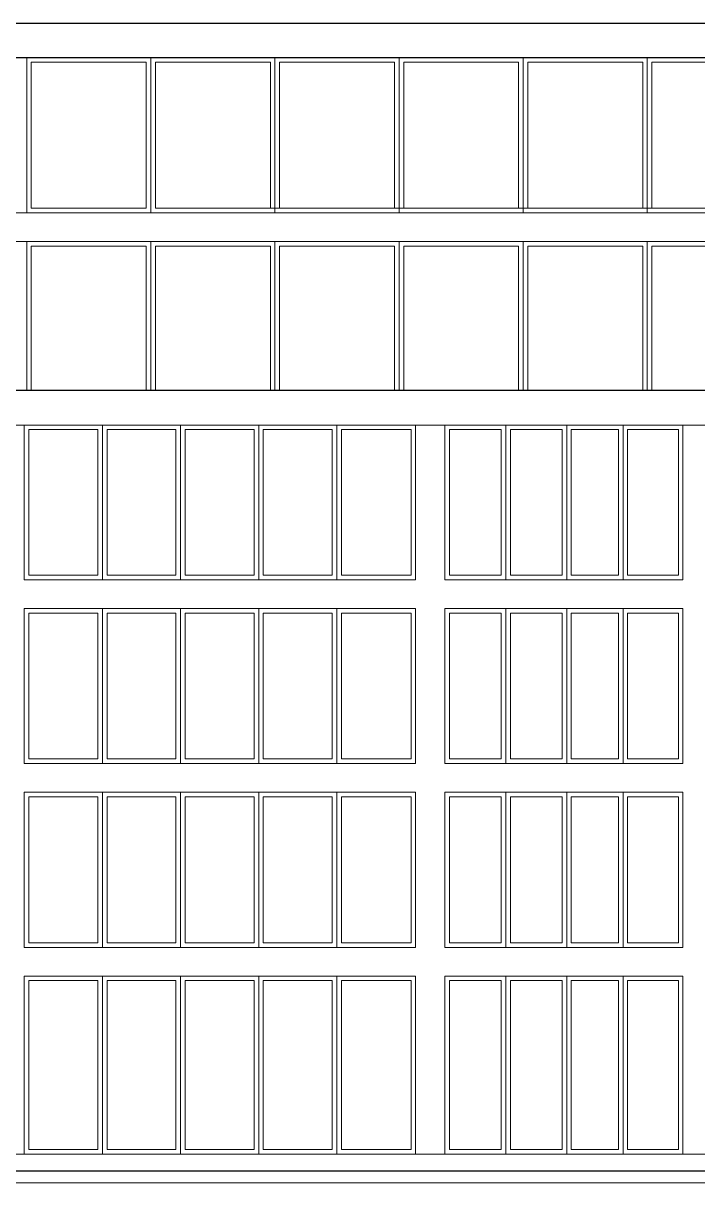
# Model space of a CAD drawing. Header units: millimetres. Extents: x -689206 to 4969298, y -1019800 to 703299.
# Drawn here: x 363838 to 375578, y -987268 to -967076 of the extents above; entities that cross this region are included whole.
import ezdxf

# ---------------------------------------------------------------- set-up
doc = ezdxf.new("R2010")
doc.units = ezdxf.units.MM
doc.layers.add('РАЗМЕРЫ', color=7, linetype='Continuous', lineweight=9)

msp = doc.modelspace()

# ---------------------------------------------------------------- linework, layer by layer
at = {"layer": 'РАЗМЕРЫ', "lineweight": 30, "ltscale": 35}
for p, q in [((357419.3, -967076), (388896.1, -967076)), ((357419.3, -967676), (388386.1, -967676)), ((353686.6, -973468.3), (380856.7, -973468.3)), ((353686.6, -974077.3), (380856.7, -974068.3)), ((394470.8, -987068.3), (336130.6, -987068.3))]:
    msp.add_line(p, q, dxfattribs=at)
at = {"layer": 'РАЗМЕРЫ', "lineweight": 5, "ltscale": 35}
for p, q in [((363899.5, -970376), (363899.5, -967676)), ((363899.5, -967756), (363899.5, -970268.3)), ((363979.5, -967756), (363979.5, -970296)), ((365979.5, -967756), (363979.5, -967756)), ((365979.5, -967756), (365979.5, -970268.3)), ((365979.5, -967756), (365979.5, -970268.3)), ((365979.5, -967756), (365979.5, -970268.3)), ((365979.5, -967756), (365979.5, -970268.3)), ((365979.5, -970296), (365979.5, -967756)), ((366059.5, -970376), (366059.5, -967676)), ((366059.5, -967756), (366059.5, -970268.3)), ((366139.5, -967756), (366139.5, -970296)), ((368139.5, -967756), (366139.5, -967756)), ((368139.5, -967756), (368139.5, -970268.3)), ((368139.5, -967756), (368139.5, -970268.3)), ((368139.5, -967756), (368139.5, -970268.3)), ((368139.5, -967756), (368139.5, -970268.3)), ((368139.5, -967756), (368139.5, -970268.3)), ((368139.5, -970296), (368139.5, -967756)), ((368219.5, -967676), (368219.5, -970376)), ((368299.5, -967756), (368299.5, -970296)), ((370299.5, -967756), (368299.5, -967756)), ((370299.5, -967756), (370299.5, -970268.3)), ((370299.5, -967756), (370299.5, -970268.3)), ((370299.5, -967756), (370299.5, -970268.3)), ((370299.5, -967756), (370299.5, -970268.3)), ((370299.5, -967756), (370299.5, -970268.3)), ((370299.5, -967756), (370299.5, -970268.3)), ((370299.5, -970296), (370299.5, -967756)), ((370379.5, -970376), (370379.5, -967676)), ((370379.5, -967756), (370379.5, -970268.3)), ((370459.5, -967756), (370459.5, -970296)), ((372459.5, -967756), (370459.5, -967756)), ((372459.5, -967756), (372459.5, -970268.3)), ((372459.5, -967756), (372459.5, -970268.3)), ((372459.5, -967756), (372459.5, -970268.3)), ((372459.5, -967756), (372459.5, -970268.3)), ((372459.5, -967756), (372459.5, -970268.3)), ((372459.5, -967756), (372459.5, -970268.3)), ((372459.5, -967756), (372459.5, -970268.3)), ((372459.5, -970296), (372459.5, -967756)), ((372539.5, -970376), (372539.5, -967676)), ((372539.5, -967756), (372539.5, -970268.3)), ((372619.5, -967756), (372619.5, -970296)), ((374619.5, -967756), (372619.5, -967756)), ((374619.5, -967756), (374619.5, -970268.3)), ((374619.5, -967756), (374619.5, -970268.3)), ((374619.5, -967756), (374619.5, -970268.3)), ((374619.5, -967756), (374619.5, -970268.3)), ((374619.5, -967756), (374619.5, -970268.3)), ((374619.5, -967756), (374619.5, -970268.3)), ((374619.5, -967756), (374619.5, -970268.3)), ((374619.5, -967756), (374619.5, -970268.3)), ((374619.5, -970296), (374619.5, -967756)), ((374699.5, -970376), (374699.5, -967676)), ((374699.5, -967756), (374699.5, -970268.3)), ((377012.4, -967756), (374779.5, -967756)), ((374779.5, -967756), (374779.5, -970296)), ((377092.4, -970376), (357419.3, -970376)), ((363979.5, -970296), (365979.5, -970296)), ((366139.5, -970296), (377092.4, -970296)), ((366978.5, -970296), (367058.5, -970296)), ((371562, -970296), (371642, -970296)), ((357419.5, -970876), (377092.4, -970876)), ((363899.5, -973468.3), (363899.5, -970876)), ((363899.5, -970956), (363899.5, -973468.3)), ((363979.5, -970956), (363979.5, -973468.3)), ((363979.5, -970956), (365979.5, -970956)), ((365979.5, -970956), (365979.5, -973468.3)), ((365979.5, -970956), (365979.5, -973468.3)), ((365979.5, -970956), (365979.5, -973468.3)), ((365979.5, -970956), (365979.5, -973468.3)), ((365979.5, -973468.3), (365979.5, -970956)), ((366059.5, -973468.3), (366059.5, -970876)), ((366059.5, -970956), (366059.5, -973468.3)), ((366139.5, -970956), (366139.5, -973468.3)), ((366139.5, -970956), (368139.5, -970956)), ((366139.5, -970956), (368139.5, -970956)), ((368139.5, -970956), (368139.5, -973468.3)), ((368139.5, -970956), (368139.5, -973468.3)), ((368139.5, -970956), (368139.5, -973468.3)), ((368139.5, -970956), (368139.5, -973468.3)), ((368139.5, -970956), (368139.5, -973468.3)), ((368139.5, -973468.3), (368139.5, -970956)), ((368219.5, -970956), (368219.5, -970876)), ((368219.5, -970956), (368219.5, -973468.3)), ((368299.5, -970956), (368299.5, -973468.3)), ((368299.5, -970956), (370299.5, -970956)), ((368299.5, -970956), (370299.5, -970956)), ((370299.5, -970956), (370299.5, -973468.3)), ((370299.5, -970956), (370299.5, -973468.3)), ((370299.5, -970956), (370299.5, -973468.3)), ((370299.5, -970956), (370299.5, -973468.3)), ((370299.5, -970956), (370299.5, -973468.3)), ((370299.5, -970956), (370299.5, -973468.3)), ((370299.5, -973468.3), (370299.5, -970956)), ((370379.5, -973468.3), (370379.5, -970876)), ((370379.5, -970956), (370379.5, -973468.3)), ((370459.5, -970956), (370459.5, -973468.3)), ((370459.5, -970956), (372459.5, -970956)), ((370459.5, -970956), (372459.5, -970956)), ((372459.5, -970956), (372459.5, -973468.3)), ((372459.5, -970956), (372459.5, -973468.3)), ((372459.5, -970956), (372459.5, -973468.3)), ((372459.5, -970956), (372459.5, -973468.3)), ((372459.5, -970956), (372459.5, -973468.3)), ((372459.5, -970956), (372459.5, -973468.3)), ((372459.5, -970956), (372459.5, -973468.3)), ((372459.5, -973468.3), (372459.5, -970956)), ((372539.5, -973468.3), (372539.5, -970876)), ((372539.5, -970956), (372539.5, -973468.3)), ((372619.5, -970956), (372619.5, -973468.3)), ((372619.5, -970956), (374619.5, -970956)), ((372619.5, -970956), (374619.5, -970956)), ((374619.5, -970956), (374619.5, -973468.3)), ((374619.5, -970956), (374619.5, -973468.3)), ((374619.5, -970956), (374619.5, -973468.3)), ((374619.5, -970956), (374619.5, -973468.3)), ((374619.5, -970956), (374619.5, -973468.3)), ((374619.5, -970956), (374619.5, -973468.3)), ((374619.5, -970956), (374619.5, -973468.3)), ((374619.5, -970956), (374619.5, -973468.3)), ((374619.5, -973468.3), (374619.5, -970956)), ((374699.5, -973468.3), (374699.5, -970876)), ((374699.5, -970956), (374699.5, -973468.3)), ((374779.5, -970956), (374779.5, -973468.3)), ((374779.5, -970956), (377012.4, -970956)), ((365216.9, -976768.3), (365216.9, -974068.3)), ((366576.9, -976768.3), (366576.9, -974068.3)), ((367936.9, -976768.3), (367936.9, -974068.3)), ((369296.9, -976768.3), (369296.9, -974068.3)), ((370586.9, -974068.3), (370586.9, -974071.7)), ((370586.9, -974071.7), (370586.9, -974068.3)), ((370666.9, -974071.7), (370666.9, -976768.3)), ((371176.9, -974071.5), (371176.9, -976768.3)), ((372236.9, -976768.3), (372236.9, -974068.3)), ((372236.9, -974068.3), (372236.9, -974148.3)), ((373296.9, -976768.3), (373296.9, -974068.3)), ((374276.9, -976768.3), (374276.9, -974068.3)), ((375319.8, -974070.1), (375319.8, -976768.3)), ((363856.9, -974073.9), (363856.9, -976768.3)), ((363936.9, -974148.3), (363936.9, -976688.3)), ((365136.9, -974148.3), (363936.9, -974148.3)), ((363936.9, -974148.3), (365136.9, -974148.3)), ((365136.9, -974148.3), (365136.9, -976688.3)), ((365136.9, -974148.3), (365136.9, -976688.3)), ((365136.9, -976688.3), (365136.9, -974148.3)), ((365216.9, -974148.3), (365216.9, -976688.3)), ((365216.9, -974148.3), (365216.9, -976768.3)), ((366496.9, -974148.3), (365296.9, -974148.3)), ((365296.9, -974148.3), (365296.9, -976688.3)), ((365296.9, -974148.3), (366496.9, -974148.3)), ((366496.9, -974148.3), (366496.9, -976688.3)), ((366496.9, -974148.3), (366496.9, -976688.3)), ((366496.9, -974148.3), (366496.9, -976688.3)), ((366496.9, -976688.3), (366496.9, -974148.3)), ((366576.9, -974148.3), (366576.9, -976688.3)), ((366576.9, -974148.3), (366576.9, -976768.3)), ((367856.9, -974148.3), (366656.9, -974148.3)), ((366656.9, -974148.3), (366656.9, -976688.3)), ((366656.9, -974148.3), (367856.9, -974148.3)), ((367856.9, -974148.3), (367856.9, -976688.3)), ((367856.9, -974148.3), (367856.9, -976688.3)), ((367856.9, -974148.3), (367856.9, -976688.3)), ((367856.9, -974148.3), (367856.9, -976688.3)), ((367856.9, -976688.3), (367856.9, -974148.3)), ((367936.9, -974148.3), (367936.9, -976688.3)), ((367936.9, -974148.3), (367936.9, -976768.3)), ((369216.9, -974148.3), (368016.9, -974148.3)), ((368016.9, -974148.3), (368016.9, -976688.3)), ((368016.9, -974148.3), (369216.9, -974148.3)), ((369216.9, -974148.3), (369216.9, -976688.3)), ((369216.9, -974148.3), (369216.9, -976688.3)), ((369216.9, -974148.3), (369216.9, -976688.3)), ((369216.9, -974148.3), (369216.9, -976688.3)), ((369216.9, -974148.3), (369216.9, -976688.3)), ((369216.9, -976688.3), (369216.9, -974148.3)), ((369296.9, -974148.3), (369296.9, -976688.3)), ((369296.9, -974148.3), (369296.9, -976768.3)), ((370586.9, -974148.3), (369376.9, -974148.3)), ((369376.9, -974148.3), (369376.9, -976688.3)), ((370586.9, -976688.3), (370586.9, -974148.3)), ((371256.9, -976688.3), (371256.9, -974148.3)), ((371256.9, -974148.3), (372156.9, -974148.3)), ((372156.9, -976688.3), (372156.9, -974148.3)), ((372236.9, -974148.3), (372236.9, -976768.3)), ((372316.9, -974148.3), (373216.9, -974148.3)), ((372316.9, -974148.3), (372316.9, -976688.3)), ((372316.9, -974148.3), (373216.9, -974148.3)), ((373216.9, -974148.3), (373216.9, -976688.3)), ((373216.9, -976688.3), (373216.9, -974148.3)), ((373296.9, -974148.3), (373296.9, -976768.3)), ((373376.9, -974148.3), (374196.9, -974148.3)), ((373376.9, -974148.3), (373376.9, -976688.3)), ((373376.9, -974148.3), (374196.9, -974148.3)), ((374196.9, -974148.3), (374196.9, -976688.3)), ((374196.9, -976688.3), (374196.9, -974148.3)), ((374276.9, -974148.3), (374276.9, -976688.3)), ((374276.9, -974148.3), (374276.9, -976768.3)), ((374356.9, -974148.3), (375239.8, -974148.3)), ((374356.9, -974148.3), (374356.9, -976688.3)), ((375239.8, -974148.3), (375239.8, -976688.3)), ((363936.9, -976688.3), (365136.9, -976688.3)), ((365296.9, -976688.3), (366496.9, -976688.3)), ((366656.9, -976688.3), (367856.9, -976688.3)), ((368016.9, -976688.3), (369216.9, -976688.3)), ((369376.9, -976688.3), (370586.9, -976688.3)), ((372156.9, -976688.3), (371256.9, -976688.3)), ((371256.9, -976688.3), (372156.9, -976688.3)), ((373216.9, -976688.3), (372316.9, -976688.3)), ((374196.9, -976688.3), (373376.9, -976688.3)), ((375239.8, -976688.3), (374356.9, -976688.3)), ((370666.9, -976768.3), (363856.9, -976768.3)), ((375319.8, -976768.3), (371176.9, -976768.3)), ((370666.9, -977270.4), (363856.9, -977270.4)), ((363856.9, -977270.4), (363856.9, -979968.3)), ((365216.9, -979968.3), (365216.9, -977268.3)), ((366576.9, -979968.3), (366576.9, -977268.3)), ((367936.9, -979968.3), (367936.9, -977268.3)), ((369296.9, -979968.3), (369296.9, -977268.3)), ((370586.9, -977268.3), (370586.9, -977270.4)), ((370586.9, -977270.4), (370586.9, -977268.3)), ((370666.9, -977270.4), (370666.9, -979968.3)), ((375319.8, -977270.4), (371176.9, -977270.4)), ((371176.9, -977270.4), (371176.9, -979968.3)), ((372236.9, -979968.3), (372236.9, -977268.3)), ((372236.9, -977268.3), (372236.9, -977348.3)), ((373296.9, -979968.3), (373296.9, -977268.3)), ((374276.9, -979968.3), (374276.9, -977268.3)), ((375319.8, -977270.4), (375319.8, -979968.3)), ((363936.9, -977348.3), (363936.9, -979888.3)), ((365136.9, -977348.3), (363936.9, -977348.3)), ((363936.9, -977348.3), (365136.9, -977348.3)), ((365136.9, -977348.3), (365136.9, -979888.3)), ((365136.9, -977348.3), (365136.9, -979888.3)), ((365136.9, -979888.3), (365136.9, -977348.3)), ((365216.9, -977348.3), (365216.9, -979888.3)), ((365216.9, -977348.3), (365216.9, -979968.3)), ((366496.9, -977348.3), (365296.9, -977348.3)), ((365296.9, -977348.3), (365296.9, -979888.3)), ((365296.9, -977348.3), (366496.9, -977348.3)), ((366496.9, -977348.3), (366496.9, -979888.3)), ((366496.9, -977348.3), (366496.9, -979888.3)), ((366496.9, -977348.3), (366496.9, -979888.3)), ((366496.9, -979888.3), (366496.9, -977348.3)), ((366576.9, -977348.3), (366576.9, -979888.3)), ((366576.9, -977348.3), (366576.9, -979968.3)), ((367856.9, -977348.3), (366656.9, -977348.3)), ((366656.9, -977348.3), (366656.9, -979888.3)), ((366656.9, -977348.3), (367856.9, -977348.3)), ((367856.9, -977348.3), (367856.9, -979888.3)), ((367856.9, -977348.3), (367856.9, -979888.3)), ((367856.9, -977348.3), (367856.9, -979888.3)), ((367856.9, -977348.3), (367856.9, -979888.3)), ((367856.9, -979888.3), (367856.9, -977348.3)), ((367936.9, -977348.3), (367936.9, -979888.3)), ((367936.9, -977348.3), (367936.9, -979968.3)), ((369216.9, -977348.3), (368016.9, -977348.3)), ((368016.9, -977348.3), (368016.9, -979888.3)), ((368016.9, -977348.3), (369216.9, -977348.3)), ((369216.9, -977348.3), (369216.9, -979888.3)), ((369216.9, -977348.3), (369216.9, -979888.3)), ((369216.9, -977348.3), (369216.9, -979888.3)), ((369216.9, -977348.3), (369216.9, -979888.3)), ((369216.9, -977348.3), (369216.9, -979888.3)), ((369216.9, -979888.3), (369216.9, -977348.3)), ((369296.9, -977348.3), (369296.9, -979888.3)), ((369296.9, -977348.3), (369296.9, -979968.3)), ((370586.9, -977348.3), (369376.9, -977348.3)), ((369376.9, -977348.3), (369376.9, -979888.3)), ((370586.9, -979888.3), (370586.9, -977348.3)), ((371256.9, -979888.3), (371256.9, -977348.3)), ((371256.9, -977348.3), (372156.9, -977348.3)), ((372156.9, -979888.3), (372156.9, -977348.3)), ((372236.9, -977348.3), (372236.9, -979968.3)), ((372316.9, -977348.3), (373216.9, -977348.3)), ((372316.9, -977348.3), (372316.9, -979888.3)), ((372316.9, -977348.3), (373216.9, -977348.3)), ((373216.9, -977348.3), (373216.9, -979888.3)), ((373216.9, -979888.3), (373216.9, -977348.3)), ((373296.9, -977348.3), (373296.9, -979968.3)), ((373376.9, -977348.3), (374196.9, -977348.3)), ((373376.9, -977348.3), (373376.9, -979888.3)), ((373376.9, -977348.3), (374196.9, -977348.3)), ((374196.9, -977348.3), (374196.9, -979888.3)), ((374196.9, -979888.3), (374196.9, -977348.3)), ((374276.9, -977348.3), (374276.9, -979888.3)), ((374276.9, -977348.3), (374276.9, -979968.3)), ((374356.9, -977348.3), (375239.8, -977348.3)), ((374356.9, -977348.3), (374356.9, -979888.3)), ((375239.8, -977348.3), (375239.8, -979888.3)), ((363936.9, -979888.3), (365136.9, -979888.3)), ((365296.9, -979888.3), (366496.9, -979888.3)), ((366656.9, -979888.3), (367856.9, -979888.3)), ((368016.9, -979888.3), (369216.9, -979888.3)), ((369376.9, -979888.3), (370586.9, -979888.3)), ((371256.9, -979888.3), (372156.9, -979888.3)), ((372316.9, -979888.3), (373216.9, -979888.3)), ((373376.9, -979888.3), (374196.9, -979888.3)), ((374356.9, -979888.3), (375239.8, -979888.3)), ((370666.9, -979968.3), (363856.9, -979968.3)), ((375319.8, -979968.3), (371176.9, -979968.3)), ((363856.9, -980468.3), (363936.9, -980468.3)), ((370666.9, -980468.3), (363856.9, -980468.3)), ((363856.9, -980468.3), (363856.9, -983168.3)), ((363856.9, -980468.3), (370666.9, -980468.3)), ((363856.9, -983168.3), (363856.9, -980468.3)), ((365216.9, -983168.3), (365216.9, -980468.3)), ((366576.9, -983168.3), (366576.9, -980468.3)), ((367936.9, -983168.3), (367936.9, -980468.3)), ((369296.9, -983168.3), (369296.9, -980468.3)), ((370666.9, -980468.3), (370666.9, -983168.3)), ((370666.9, -980468.3), (370666.9, -983168.3)), ((375319.8, -980468.3), (371176.9, -980468.3)), ((371176.9, -980468.3), (371176.9, -983168.3)), ((372236.9, -983168.3), (372236.9, -980468.3)), ((372236.9, -980468.3), (372236.9, -980548.3)), ((373296.9, -983168.3), (373296.9, -980468.3)), ((374276.9, -983168.3), (374276.9, -980468.3)), ((375319.8, -980468.3), (375319.8, -983168.3)), ((363936.9, -980548.3), (363936.9, -983088.3)), ((363936.9, -980548.3), (365136.9, -980548.3)), ((365136.9, -980548.3), (363936.9, -980548.3)), ((365136.9, -980548.3), (365136.9, -983088.3)), ((365136.9, -980548.3), (365136.9, -983088.3)), ((365136.9, -983088.3), (365136.9, -980548.3)), ((365216.9, -980548.3), (365216.9, -983088.3)), ((365216.9, -980548.3), (365216.9, -983168.3)), ((365296.9, -980548.3), (365296.9, -983088.3)), ((365296.9, -980548.3), (366496.9, -980548.3)), ((366496.9, -980548.3), (365296.9, -980548.3)), ((366496.9, -980548.3), (366496.9, -983088.3)), ((366496.9, -980548.3), (366496.9, -983088.3)), ((366496.9, -980548.3), (366496.9, -983088.3)), ((366496.9, -983088.3), (366496.9, -980548.3)), ((366576.9, -980548.3), (366576.9, -983088.3)), ((366576.9, -980548.3), (366576.9, -983168.3)), ((366656.9, -980548.3), (366656.9, -983088.3)), ((366656.9, -980548.3), (367856.9, -980548.3)), ((367856.9, -980548.3), (366656.9, -980548.3)), ((367856.9, -980548.3), (367856.9, -983088.3)), ((367856.9, -980548.3), (367856.9, -983088.3)), ((367856.9, -980548.3), (367856.9, -983088.3)), ((367856.9, -980548.3), (367856.9, -983088.3)), ((367856.9, -983088.3), (367856.9, -980548.3)), ((367936.9, -980548.3), (367936.9, -983088.3)), ((367936.9, -980548.3), (367936.9, -983168.3)), ((368016.9, -980548.3), (368016.9, -983088.3)), ((368016.9, -980548.3), (369216.9, -980548.3)), ((369216.9, -980548.3), (368016.9, -980548.3)), ((369216.9, -980548.3), (369216.9, -983088.3)), ((369216.9, -980548.3), (369216.9, -983088.3)), ((369216.9, -980548.3), (369216.9, -983088.3)), ((369216.9, -980548.3), (369216.9, -983088.3)), ((369216.9, -980548.3), (369216.9, -983088.3)), ((369216.9, -983088.3), (369216.9, -980548.3)), ((369296.9, -980548.3), (369296.9, -983088.3)), ((369296.9, -980548.3), (369296.9, -983168.3)), ((370586.9, -980548.3), (369376.9, -980548.3)), ((369376.9, -980548.3), (369376.9, -983088.3)), ((370586.9, -983088.3), (370586.9, -980548.3)), ((371256.9, -983088.3), (371256.9, -980548.3)), ((371256.9, -980548.3), (372156.9, -980548.3)), ((372156.9, -983088.3), (372156.9, -980548.3)), ((372236.9, -980548.3), (372236.9, -983168.3)), ((372316.9, -980548.3), (372316.9, -983088.3)), ((372316.9, -980548.3), (373216.9, -980548.3)), ((372316.9, -980548.3), (373216.9, -980548.3)), ((373216.9, -980548.3), (373216.9, -983088.3)), ((373216.9, -983088.3), (373216.9, -980548.3)), ((373296.9, -980548.3), (373296.9, -983168.3)), ((373376.9, -980548.3), (373376.9, -983088.3)), ((373376.9, -980548.3), (374196.9, -980548.3)), ((373376.9, -980548.3), (374196.9, -980548.3)), ((374196.9, -980548.3), (374196.9, -983088.3)), ((374196.9, -983088.3), (374196.9, -980548.3)), ((374276.9, -980548.3), (374276.9, -983088.3)), ((374276.9, -980548.3), (374276.9, -983168.3)), ((374356.9, -980548.3), (374356.9, -983088.3)), ((374356.9, -980548.3), (375239.8, -980548.3)), ((375239.8, -980548.3), (375239.8, -983088.3)), ((363936.9, -983088.3), (365136.9, -983088.3)), ((365296.9, -983088.3), (366496.9, -983088.3)), ((366656.9, -983088.3), (367856.9, -983088.3)), ((368016.9, -983088.3), (369216.9, -983088.3)), ((369376.9, -983088.3), (370586.9, -983088.3)), ((371256.9, -983088.3), (372156.9, -983088.3)), ((372156.9, -983088.3), (371256.9, -983088.3)), ((373216.9, -983088.3), (372316.9, -983088.3)), ((374196.9, -983088.3), (373376.9, -983088.3)), ((375239.8, -983088.3), (374356.9, -983088.3)), ((370666.9, -983168.3), (363856.9, -983168.3)), ((370666.9, -983168.3), (363856.9, -983168.3)), ((375319.8, -983168.3), (371176.9, -983168.3)), ((371176.9, -983168.3), (371256.9, -983168.3)), ((363856.9, -983668.3), (363856.9, -983748.3)), ((363856.9, -983668.3), (363856.9, -986768.3)), ((363856.9, -983668.3), (370666.9, -983668.3)), ((363936.9, -983748.3), (363936.9, -986688.3)), ((363936.9, -983748.3), (365136.9, -983748.3)), ((365136.9, -986688.3), (365136.9, -983748.3)), ((365216.9, -986768.3), (365216.9, -983668.3)), ((365296.9, -983748.3), (365296.9, -986688.3)), ((365296.9, -983748.3), (366496.9, -983748.3)), ((366496.9, -986688.3), (366496.9, -983748.3)), ((366576.9, -986768.3), (366576.9, -983668.3)), ((366656.9, -983748.3), (366656.9, -986688.3)), ((366656.9, -983748.3), (367856.9, -983748.3)), ((367856.9, -986688.3), (367856.9, -983748.3)), ((367936.9, -986768.3), (367936.9, -983668.3)), ((368016.9, -983748.3), (368016.9, -986688.3)), ((368016.9, -983748.3), (369216.9, -983748.3)), ((369216.9, -986688.3), (369216.9, -983748.3)), ((369296.9, -986768.3), (369296.9, -983668.3)), ((369376.9, -983748.3), (369376.9, -986688.3)), ((369376.9, -983748.3), (370586.9, -983748.3)), ((370586.9, -986688.3), (370586.9, -983748.3)), ((370666.9, -983668.3), (370666.9, -986768.3)), ((371176.9, -983668.3), (371176.9, -983748.3)), ((371176.9, -983668.3), (371176.9, -986768.3)), ((371176.9, -983668.3), (375319.8, -983668.3)), ((371256.9, -986688.3), (371256.9, -983748.3)), ((371256.9, -983748.3), (372156.9, -983748.3)), ((372156.9, -986688.3), (372156.9, -983748.3)), ((372236.9, -986768.3), (372236.9, -983668.3)), ((372316.9, -983748.3), (372316.9, -986688.3)), ((372316.9, -983748.3), (373216.9, -983748.3)), ((373216.9, -986688.3), (373216.9, -983748.3)), ((373296.9, -986768.3), (373296.9, -983668.3)), ((373376.9, -983748.3), (373376.9, -986688.3)), ((373376.9, -983748.3), (374196.9, -983748.3)), ((374196.9, -986688.3), (374196.9, -983748.3)), ((374276.9, -986768.3), (374276.9, -983668.3)), ((374356.9, -983748.3), (374356.9, -986688.3)), ((374356.9, -983748.3), (375239.8, -983748.3)), ((375239.8, -983748.3), (375239.8, -986688.3)), ((375319.8, -983668.3), (375319.8, -986768.3)), ((365136.9, -984148.3), (365136.9, -986688.3)), ((365136.9, -984148.3), (365136.9, -986688.3)), ((365216.9, -984148.3), (365216.9, -986688.3)), ((365216.9, -984148.3), (365216.9, -986768.3)), ((366496.9, -984148.3), (366496.9, -986688.3)), ((366496.9, -984148.3), (366496.9, -986688.3)), ((366496.9, -984148.3), (366496.9, -986688.3)), ((366576.9, -984148.3), (366576.9, -986688.3)), ((366576.9, -984148.3), (366576.9, -986768.3)), ((367856.9, -984148.3), (367856.9, -986688.3)), ((367856.9, -984148.3), (367856.9, -986688.3)), ((367856.9, -984148.3), (367856.9, -986688.3)), ((367856.9, -984148.3), (367856.9, -986688.3)), ((367936.9, -984148.3), (367936.9, -986688.3)), ((367936.9, -984148.3), (367936.9, -986768.3)), ((369216.9, -984148.3), (369216.9, -986688.3)), ((369216.9, -984148.3), (369216.9, -986688.3)), ((369216.9, -984148.3), (369216.9, -986688.3)), ((369216.9, -984148.3), (369216.9, -986688.3)), ((369216.9, -984148.3), (369216.9, -986688.3)), ((369296.9, -984148.3), (369296.9, -986688.3)), ((369296.9, -984148.3), (369296.9, -986768.3)), ((372236.9, -984068.3), (372236.9, -984148.3)), ((372236.9, -984148.3), (372236.9, -986768.3)), ((373216.9, -984148.3), (373216.9, -986688.3)), ((373296.9, -984148.3), (373296.9, -986768.3)), ((374196.9, -984148.3), (374196.9, -986688.3)), ((374276.9, -984148.3), (374276.9, -986688.3)), ((374276.9, -984148.3), (374276.9, -986768.3)), ((363936.9, -986688.3), (365136.9, -986688.3)), ((365296.9, -986688.3), (366496.9, -986688.3)), ((366656.9, -986688.3), (367856.9, -986688.3)), ((368016.9, -986688.3), (369216.9, -986688.3)), ((369376.9, -986688.3), (370586.9, -986688.3)), ((372156.9, -986688.3), (371256.9, -986688.3)), ((371256.9, -986688.3), (372156.9, -986688.3)), ((373216.9, -986688.3), (372316.9, -986688.3)), ((374196.9, -986688.3), (373376.9, -986688.3)), ((375239.8, -986688.3), (374356.9, -986688.3)), ((336130.6, -987268.3), (394175.6, -987268.3))]:
    msp.add_line(p, q, dxfattribs=at)
at = {"layer": 'РАЗМЕРЫ', "lineweight": 9, "ltscale": 35}
msp.add_line((404213, -986768.3), (336640.6, -986768.3), dxfattribs=at)

doc.saveas('drawing.dxf')
